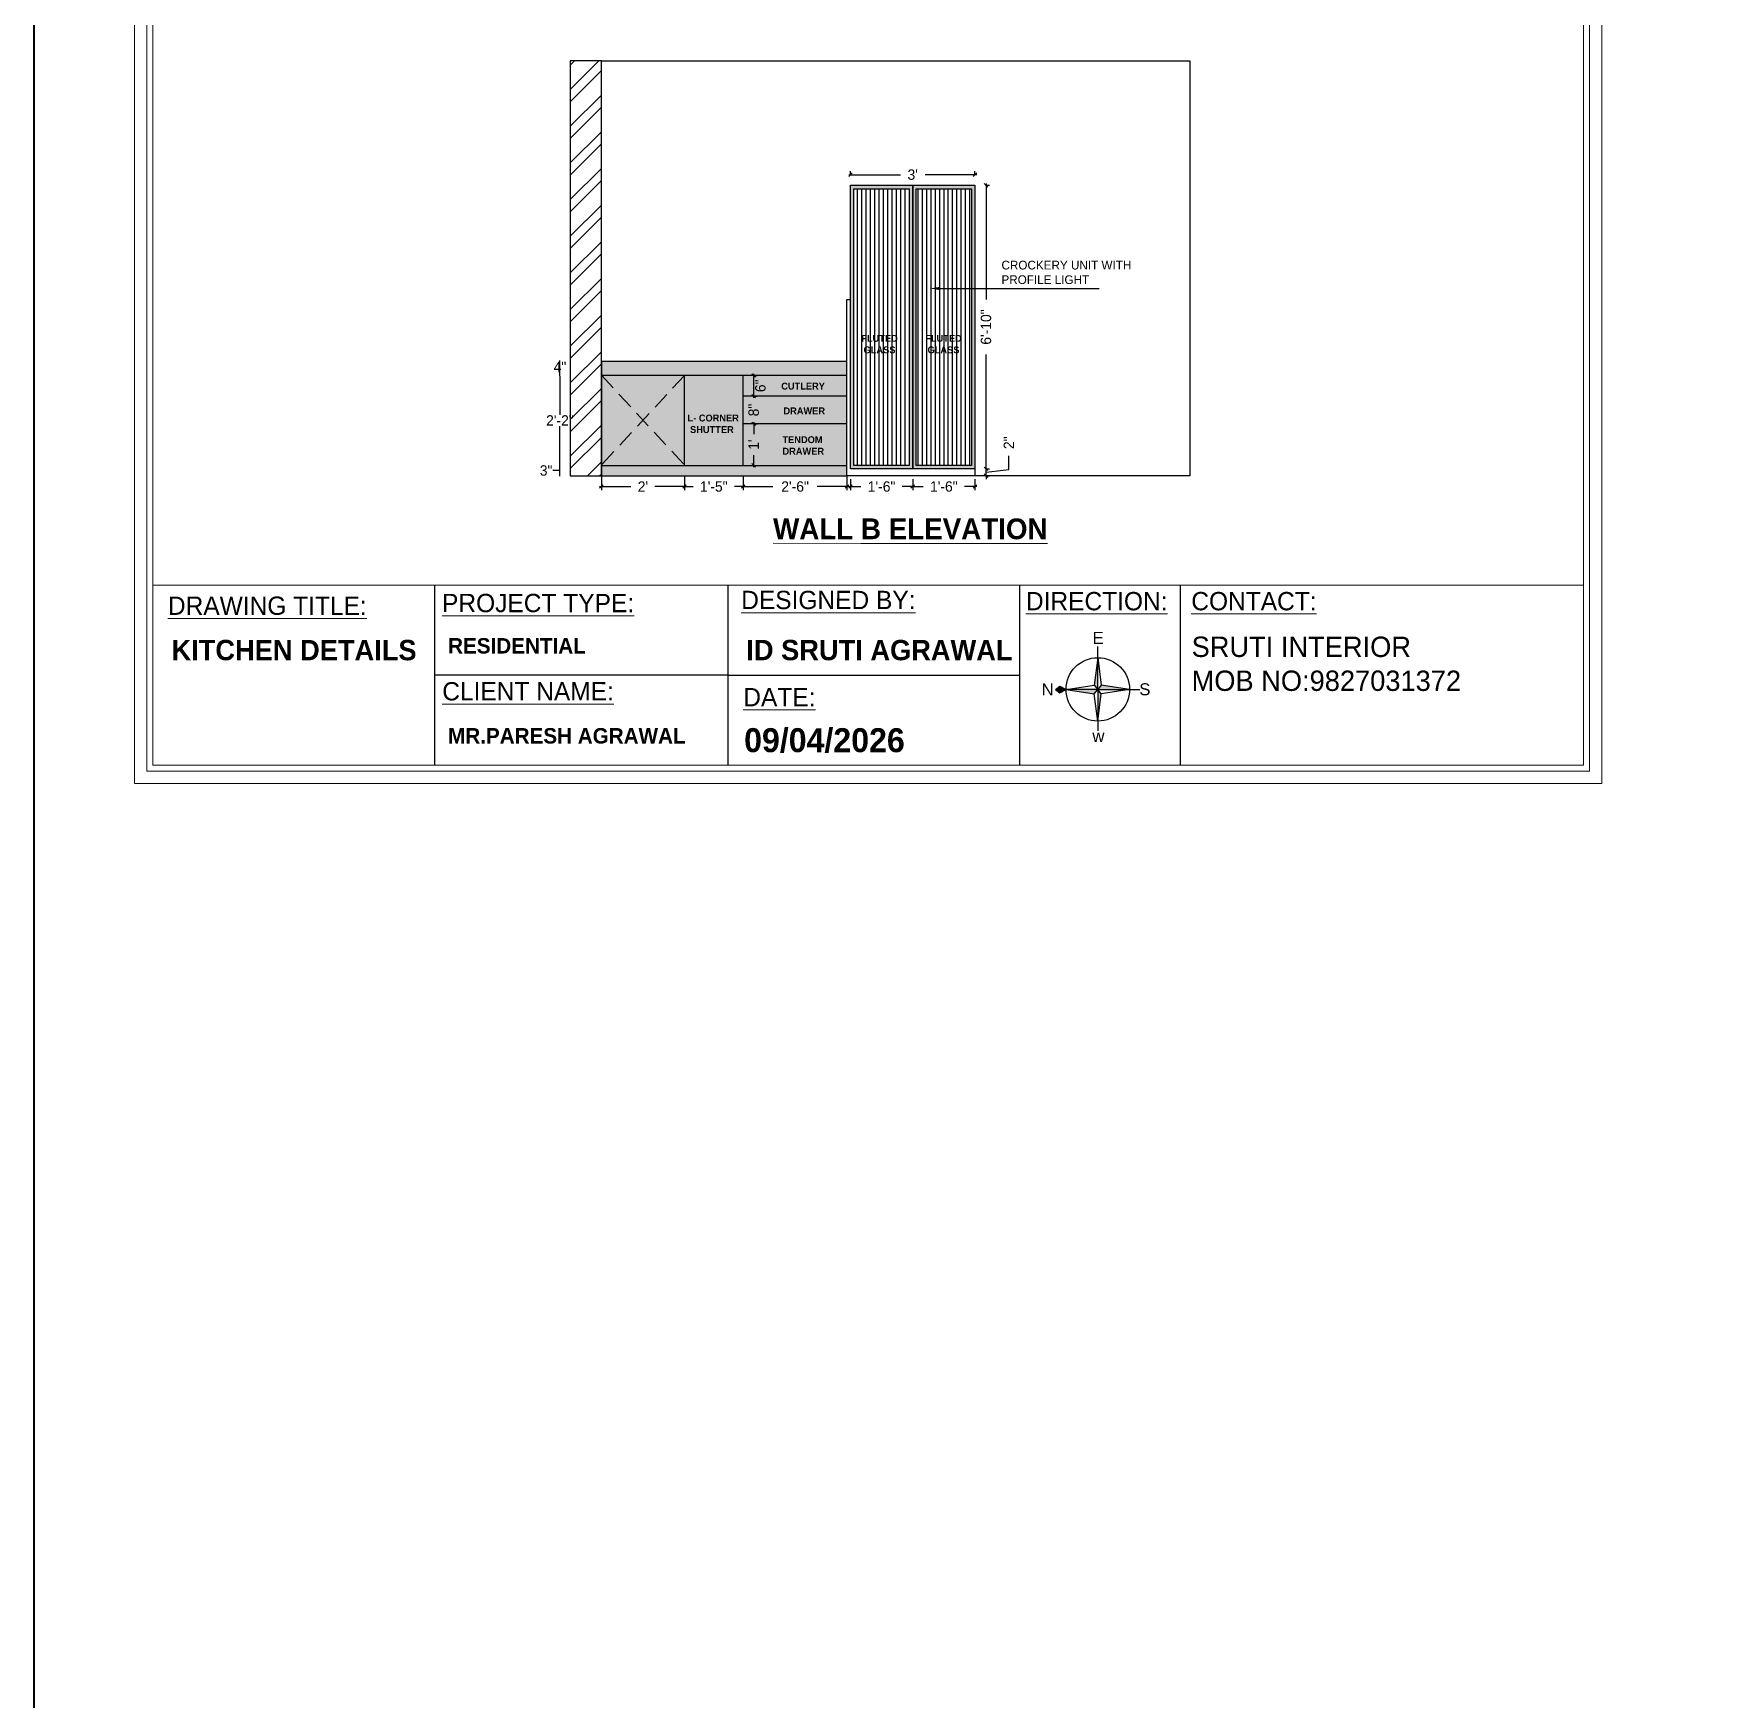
# Model space of a CAD drawing. Header units: inches. Extents: x 12792 to 19925, y -3298 to -817.
# Drawn here: x 12791.7 to 13278.4, y -2414.4 to -1932.6 of the extents above; entities that cross this region are included whole.
import ezdxf
from ezdxf import colors
from ezdxf.entities.mleader import LeaderData, LeaderLine
from ezdxf.math import Vec2, Vec3

# ---------------------------------------------------------------- set-up
doc = ezdxf.new("R2010")
doc.units = ezdxf.units.IN
doc.header["$MEASUREMENT"] = 0
doc.linetypes.add('DASHED', pattern=[0.75, 0.5, -0.25])
doc.layers.add('ELE', color=5, linetype='Continuous')
doc.layers.add('IEL-HATCH-002', color=7, linetype='Continuous')
doc.layers.add('FURNI', color=140, linetype='Continuous', lineweight=18)
doc.styles.add('HEMI', font='stylu.ttf')
doc.styles.get("Standard").update_dxf_attribs({"font": 'arial.ttf'})
doc.dimstyles.new('SMALL', dxfattribs={"dimtxt": 3, "dimasz": 1, "dimexe": 1, "dimexo": 3, "dimgap": 2, "dimtad": 0, "dimdec": 0, "dimzin": 0, "dimdsep": 46, "dimlunit": 4, "dimtxsty": 'HEMI', "dimblk": 'OBLIQUE', "dimcen": 0, "dimdle": 0.5, "dimclrd": 5, "dimclre": 5, "dimclrt": 5, "dimadec": 0, "dimazin": 0, "dimtfac": 1, "dimtdec": 0, "dimtofl": 0, "dimtmove": 0, "dimatfit": 3, "dimfxl": 6, "dimtolj": 1, "dimtzin": 0, "dimlwd": -1, "dimlwe": -1, "dimarcsym": 1})
doc.dimstyles.get("Standard").update_dxf_attribs({"dimtxt": 0.18, "dimasz": 0.18, "dimexe": 0.18, "dimexo": 0.0625, "dimgap": 0.09, "dimtad": 0, "dimtih": 1, "dimtoh": 1, "dimdec": 0, "dimzin": 0, "dimdsep": 46, "dimlunit": 4, "dimtxsty": 'Standard', "dimcen": 0.09, "dimadec": 0, "dimazin": 0, "dimtfac": 1, "dimtdec": 0, "dimtofl": 0, "dimtmove": 0, "dimatfit": 3, "dimfxl": 1, "dimtolj": 1, "dimtzin": 0, "dimarcsym": 0})

# ---------------------------------------------------------------- blocks, each defined once
blk = doc.blocks.new('*D148')
at = {"color": 0, "lineweight": -2, "transparency": 16777216}
for p, q in [((12943.88, -2057.49), (12943.66, -2057.49)), ((12943.88, -2060.49), (12943.66, -2060.49))]:
    blk.add_line(p, q, dxfattribs=at)
at = {"color": 5, "lineweight": -2, "transparency": 16777216}
for p, q in [((12943.84, -2060.31), (12943.84, -2057.67)), ((12941.97, -2058.99), (12941.79, -2058.99)), ((12943.84, -2058.99), (12941.97, -2058.99))]:
    blk.add_line(p, q, dxfattribs=at)
at = {"color": 5, "transparency": 16777216}
for points in [[(12943.81, -2057.67), (12943.87, -2057.67), (12943.84, -2057.49)], [(12943.81, -2060.31), (12943.87, -2060.31), (12943.84, -2060.49)]]:
    blk.add_solid(points, dxfattribs=at)
at = {"layer": 'Defpoints', "color": 0, "transparency": 16777216}
for p in [(12943.84, -2057.49), (12945.65, -2057.49), (12945.65, -2060.49)]:
    blk.add_point(p, dxfattribs=at)
at = {"color": 5, "transparency": 16777216, "insert": (12939.84, -2058.99), "char_height": 3, "attachment_point": 5, "style": 'HEMI'}
blk.add_mtext('\\A1;3"', dxfattribs=at)
blk = doc.blocks.new('*D149')
at = {"color": 0, "lineweight": -2, "transparency": 16777216}
for p, q in [((12943.88, -2031.49), (12943.66, -2031.49)), ((12943.88, -2057.49), (12943.66, -2057.49))]:
    blk.add_line(p, q, dxfattribs=at)
at = {"color": 5, "lineweight": -2, "transparency": 16777216}
for p, q in [((12943.84, -2031.67), (12943.84, -2042.87)), ((12943.84, -2057.31), (12943.84, -2046.11))]:
    blk.add_line(p, q, dxfattribs=at)
at = {"color": 5, "transparency": 16777216}
for points in [[(12943.81, -2031.67), (12943.87, -2031.67), (12943.84, -2031.49)], [(12943.81, -2057.31), (12943.87, -2057.31), (12943.84, -2057.49)]]:
    blk.add_solid(points, dxfattribs=at)
at = {"layer": 'Defpoints', "color": 0, "transparency": 16777216}
for p in [(12943.84, -2031.49), (12945.65, -2031.49), (12945.65, -2057.49)]:
    blk.add_point(p, dxfattribs=at)
at = {"color": 5, "transparency": 16777216, "insert": (12943.84, -2044.49), "char_height": 3, "attachment_point": 5, "style": 'HEMI'}
blk.add_mtext('\\A1;2\'-2"', dxfattribs=at)
blk = doc.blocks.new('*D150')
at = {"color": 0, "lineweight": -2, "transparency": 16777216}
for p, q in [((12943.88, -2027.49), (12943.66, -2027.49)), ((12943.88, -2031.49), (12943.66, -2031.49))]:
    blk.add_line(p, q, dxfattribs=at)
at = {"color": 5, "lineweight": -2, "transparency": 16777216}
for p, q in [((12943.84, -2027.31), (12943.84, -2027.13)), ((12943.84, -2031.49), (12943.84, -2027.49)), ((12943.84, -2031.67), (12943.84, -2031.85))]:
    blk.add_line(p, q, dxfattribs=at)
at = {"color": 5, "transparency": 16777216}
for points in [[(12943.81, -2027.31), (12943.87, -2027.31), (12943.84, -2027.49)], [(12943.81, -2031.67), (12943.87, -2031.67), (12943.84, -2031.49)]]:
    blk.add_solid(points, dxfattribs=at)
at = {"layer": 'Defpoints', "color": 0, "transparency": 16777216}
for p in [(12943.84, -2027.49), (12945.65, -2027.49), (12945.65, -2031.49)]:
    blk.add_point(p, dxfattribs=at)
at = {"color": 5, "transparency": 16777216, "insert": (12943.84, -2029.05), "char_height": 3, "attachment_point": 5, "style": 'HEMI'}
blk.add_mtext('\\A1;4"', dxfattribs=at)
blk = doc.blocks.new('_Oblique')
at = {"color": 0, "linetype": 'ByBlock', "lineweight": -2}
blk.add_line((-0.5, -0.5), (0.5, 0.5), dxfattribs=at)
blk = doc.blocks.new('*D151')
at = {"color": 5, "transparency": 16777216}
for p, q in [((12955.32, -2063.63), (12964.34, -2063.63)), ((12955.82, -2060.49), (12955.82, -2064.63)), ((12980.32, -2063.63), (12971.3, -2063.63)), ((12979.82, -2060.38), (12979.82, -2064.63))]:
    blk.add_line(p, q, dxfattribs=at)
at = {"layer": 'Defpoints', "color": 0, "transparency": 16777216}
for p in [(12955.82, -2057.49), (12979.82, -2057.38), (12979.82, -2063.63)]:
    blk.add_point(p, dxfattribs=at)
at = {"color": 5, "transparency": 16777216, "rotation": 180}
blk.add_blockref('_Oblique', (12955.82, -2063.63), dxfattribs=at)
at = {"color": 5, "transparency": 16777216}
blk.add_blockref('_Oblique', (12979.82, -2063.63), dxfattribs=at)
at = {"color": 5, "transparency": 16777216, "insert": (12967.82, -2063.63), "char_height": 3, "attachment_point": 5, "style": 'HEMI'}
blk.add_mtext("\\A1;2'", dxfattribs=at)
blk = doc.blocks.new('*D152')
at = {"color": 5, "transparency": 16777216}
for p, q in [((12979.32, -2063.63), (12982.36, -2063.63)), ((12979.82, -2060.38), (12979.82, -2064.63)), ((12997.32, -2063.63), (12994.28, -2063.63)), ((12996.82, -2060.49), (12996.82, -2064.63))]:
    blk.add_line(p, q, dxfattribs=at)
at = {"layer": 'Defpoints', "color": 0, "transparency": 16777216}
for p in [(12979.82, -2057.38), (12996.82, -2057.49), (12996.82, -2063.63)]:
    blk.add_point(p, dxfattribs=at)
at = {"color": 5, "transparency": 16777216, "rotation": 180}
blk.add_blockref('_Oblique', (12979.82, -2063.63), dxfattribs=at)
at = {"color": 5, "transparency": 16777216}
blk.add_blockref('_Oblique', (12996.82, -2063.63), dxfattribs=at)
at = {"color": 5, "transparency": 16777216, "insert": (12988.32, -2063.63), "char_height": 3, "attachment_point": 5, "style": 'HEMI'}
blk.add_mtext('\\A1;1\'-5"', dxfattribs=at)
blk = doc.blocks.new('*D153')
at = {"color": 5, "transparency": 16777216}
for p, q in [((12996.32, -2063.63), (13005.42, -2063.63)), ((12996.82, -2060.49), (12996.82, -2064.63)), ((13027.32, -2063.63), (13018.22, -2063.63)), ((13026.82, -2060.49), (13026.82, -2064.63))]:
    blk.add_line(p, q, dxfattribs=at)
at = {"layer": 'Defpoints', "color": 0, "transparency": 16777216}
for p in [(12996.82, -2057.49), (13026.82, -2057.49), (13026.82, -2063.63)]:
    blk.add_point(p, dxfattribs=at)
at = {"color": 5, "transparency": 16777216, "rotation": 180}
blk.add_blockref('_Oblique', (12996.82, -2063.63), dxfattribs=at)
at = {"color": 5, "transparency": 16777216}
blk.add_blockref('_Oblique', (13026.82, -2063.63), dxfattribs=at)
at = {"color": 5, "transparency": 16777216, "insert": (13011.82, -2063.63), "char_height": 3, "attachment_point": 5, "style": 'HEMI'}
blk.add_mtext('\\A1;2\'-6"', dxfattribs=at)
blk = doc.blocks.new('*D157')
at = {"color": 5, "transparency": 16777216}
for p, q in [((12999.82, -2045.49), (13000.85, -2045.49)), ((12999.85, -2044.99), (12999.85, -2048.45)), ((12999.82, -2057.49), (13000.85, -2057.49)), ((12999.85, -2057.99), (12999.85, -2054.53))]:
    blk.add_line(p, q, dxfattribs=at)
at = {"layer": 'Defpoints', "color": 0, "transparency": 16777216}
for p in [(12996.82, -2045.49), (12999.85, -2045.49), (12996.82, -2057.49)]:
    blk.add_point(p, dxfattribs=at)
at = {"color": 5, "transparency": 16777216}
for p, rotation in [((12999.85, -2045.49), 90), ((12999.85, -2057.49), 270)]:
    blk.add_blockref('_Oblique', p, dxfattribs=dict(at, rotation=rotation))
at = {"color": 5, "transparency": 16777216, "insert": (12999.85, -2051.49), "char_height": 3, "attachment_point": 5, "rotation": 90, "style": 'HEMI'}
blk.add_mtext("\\A1;1'", dxfattribs=at)
blk = doc.blocks.new('*D158')
at = {"color": 5, "transparency": 16777216}
for p, q in [((12999.82, -2037.49), (13000.85, -2037.49)), ((12999.85, -2037.49), (12999.85, -2036.49)), ((12999.82, -2045.49), (13000.85, -2045.49)), ((12999.85, -2045.49), (12999.85, -2046.49))]:
    blk.add_line(p, q, dxfattribs=at)
at = {"layer": 'Defpoints', "color": 0, "transparency": 16777216}
for p in [(12996.82, -2037.49), (12999.85, -2037.49), (12996.82, -2045.49)]:
    blk.add_point(p, dxfattribs=at)
at = {"color": 5, "transparency": 16777216}
for p, rotation in [((12999.85, -2037.49), 270), ((12999.85, -2045.49), 90)]:
    blk.add_blockref('_Oblique', p, dxfattribs=dict(at, rotation=rotation))
at = {"color": 5, "transparency": 16777216, "insert": (12999.85, -2041.49), "char_height": 3, "attachment_point": 5, "rotation": 90, "style": 'HEMI'}
blk.add_mtext('\\A1;8"', dxfattribs=at)
blk = doc.blocks.new('*D159')
at = {"color": 5, "transparency": 16777216}
for p, q in [((12999.82, -2031.49), (13000.85, -2031.49)), ((12999.85, -2037.99), (12999.85, -2030.99)), ((12999.82, -2037.49), (13000.85, -2037.49))]:
    blk.add_line(p, q, dxfattribs=at)
at = {"layer": 'Defpoints', "color": 0, "transparency": 16777216}
for p in [(12996.82, -2031.49), (12999.85, -2031.49), (12996.82, -2037.49)]:
    blk.add_point(p, dxfattribs=at)
at = {"color": 5, "transparency": 16777216}
for p, rotation in [((12999.85, -2031.49), 90), ((12999.85, -2037.49), 270)]:
    blk.add_blockref('_Oblique', p, dxfattribs=dict(at, rotation=rotation))
at = {"color": 5, "transparency": 16777216, "insert": (13001.81, -2034.49), "char_height": 3, "attachment_point": 5, "rotation": 90, "style": 'HEMI'}
blk.add_mtext('\\A1;6"', dxfattribs=at)
blk = doc.blocks.new('*D160')
at = {"color": 5, "transparency": 16777216}
for p, q in [((13027.32, -2063.63), (13030.86, -2063.63)), ((13027.82, -2061.49), (13027.82, -2064.63)), ((13046.32, -2063.63), (13042.78, -2063.63)), ((13045.82, -2061.49), (13045.82, -2064.63))]:
    blk.add_line(p, q, dxfattribs=at)
at = {"layer": 'Defpoints', "color": 0, "transparency": 16777216}
for p in [(13027.82, -2058.49), (13045.82, -2058.49), (13045.82, -2063.63)]:
    blk.add_point(p, dxfattribs=at)
at = {"color": 5, "transparency": 16777216, "rotation": 180}
blk.add_blockref('_Oblique', (13027.82, -2063.63), dxfattribs=at)
at = {"color": 5, "transparency": 16777216}
blk.add_blockref('_Oblique', (13045.82, -2063.63), dxfattribs=at)
at = {"color": 5, "transparency": 16777216, "insert": (13036.82, -2063.63), "char_height": 3, "attachment_point": 5, "style": 'HEMI'}
blk.add_mtext('\\A1;1\'-6"', dxfattribs=at)
blk = doc.blocks.new('*D161')
at = {"color": 5, "transparency": 16777216}
for p, q in [((13045.32, -2063.63), (13048.86, -2063.63)), ((13045.82, -2061.49), (13045.82, -2064.63)), ((13064.32, -2063.63), (13060.78, -2063.63)), ((13063.82, -2061.49), (13063.82, -2064.63))]:
    blk.add_line(p, q, dxfattribs=at)
at = {"layer": 'Defpoints', "color": 0, "transparency": 16777216}
for p in [(13045.82, -2058.49), (13063.82, -2058.49), (13063.82, -2063.63)]:
    blk.add_point(p, dxfattribs=at)
at = {"color": 5, "transparency": 16777216, "rotation": 180}
blk.add_blockref('_Oblique', (13045.82, -2063.63), dxfattribs=at)
at = {"color": 5, "transparency": 16777216}
blk.add_blockref('_Oblique', (13063.82, -2063.63), dxfattribs=at)
at = {"color": 5, "transparency": 16777216, "insert": (13054.82, -2063.63), "char_height": 3, "attachment_point": 5, "style": 'HEMI'}
blk.add_mtext('\\A1;1\'-6"', dxfattribs=at)
blk = doc.blocks.new('*D162')
at = {"color": 5, "transparency": 16777216}
for p, q in [((13066.82, -2058.49), (13068.01, -2058.49)), ((13067.01, -2058.49), (13067.01, -2057.49)), ((13067.01, -2060.49), (13067.01, -2058.49)), ((13067.01, -2059.49), (13073.61, -2058.72)), ((13073.61, -2058.72), (13073.61, -2054.72)), ((13066.82, -2060.49), (13068.01, -2060.49)), ((13067.01, -2060.49), (13067.01, -2061.49))]:
    blk.add_line(p, q, dxfattribs=at)
at = {"layer": 'Defpoints', "color": 0, "transparency": 16777216}
for p in [(13063.82, -2058.49), (13067.01, -2058.49), (13063.82, -2060.49)]:
    blk.add_point(p, dxfattribs=at)
at = {"color": 5, "transparency": 16777216}
for p, rotation in [((13067.01, -2058.49), 270), ((13067.01, -2060.49), 90)]:
    blk.add_blockref('_Oblique', p, dxfattribs=dict(at, rotation=rotation))
at = {"color": 5, "transparency": 16777216, "insert": (13073.61, -2050.95), "char_height": 3, "attachment_point": 5, "rotation": 90, "style": 'HEMI'}
blk.add_mtext('\\A1;2"', dxfattribs=at)
blk = doc.blocks.new('*D163')
at = {"color": 5, "transparency": 16777216}
for p, q in [((13067.01, -1975.99), (13067.01, -2009.55)), ((13066.82, -1976.49), (13068.01, -1976.49)), ((13067.01, -2058.99), (13067.01, -2025.43)), ((13066.82, -2058.49), (13068.01, -2058.49))]:
    blk.add_line(p, q, dxfattribs=at)
at = {"layer": 'Defpoints', "color": 0, "transparency": 16777216}
for p in [(13063.82, -1976.49), (13067.01, -1976.49), (13063.82, -2058.49)]:
    blk.add_point(p, dxfattribs=at)
at = {"color": 5, "transparency": 16777216}
for p, rotation in [((13067.01, -1976.49), 90), ((13067.01, -2058.49), 270)]:
    blk.add_blockref('_Oblique', p, dxfattribs=dict(at, rotation=rotation))
at = {"color": 5, "transparency": 16777216, "insert": (13067.01, -2017.49), "char_height": 3, "attachment_point": 5, "rotation": 90, "style": 'HEMI'}
blk.add_mtext('\\A1;6\'-10"', dxfattribs=at)
blk = doc.blocks.new('*D164')
at = {"color": 5, "transparency": 16777216}
for p, q in [((13027.32, -1973.43), (13042.25, -1973.43)), ((13027.82, -1973.49), (13027.82, -1972.43)), ((13064.32, -1973.43), (13049.4, -1973.43)), ((13063.82, -1973.49), (13063.82, -1972.43))]:
    blk.add_line(p, q, dxfattribs=at)
at = {"layer": 'Defpoints', "color": 0, "transparency": 16777216}
for p in [(13063.82, -1973.43), (13027.82, -1976.49), (13063.82, -1976.49)]:
    blk.add_point(p, dxfattribs=at)
at = {"color": 5, "transparency": 16777216, "rotation": 180}
blk.add_blockref('_Oblique', (13027.82, -1973.43), dxfattribs=at)
at = {"color": 5, "transparency": 16777216}
blk.add_blockref('_Oblique', (13063.82, -1973.43), dxfattribs=at)
at = {"color": 5, "transparency": 16777216, "insert": (13045.82, -1973.43), "char_height": 3, "attachment_point": 5, "style": 'HEMI'}
blk.add_mtext("\\A1;3'", dxfattribs=at)
blk = doc.blocks.new('E4TET')
at = {"layer": 'ELE', "true_color": 0xed1f24}
h = blk.add_hatch(color=240, dxfattribs=at)
h.paths.add_polyline_path([(18093.61, -2280.82), (18092.5, -2282.19), (18093.61, -2284.33)])
h.paths.add_polyline_path([(18093.61, -2284.33), (18094.71, -2282.19), (18093.61, -2280.82)])
at = {"layer": 'ELE', "true_color": 0x000000}
h = blk.add_hatch(color=18, dxfattribs=at)
h.paths.add_polyline_path([(18095.05, -2296.16), (18093.61, -2295), (18093.61, -2305.67)])
h.paths.add_polyline_path([(18104.28, -2295), (18095.05, -2293.83), (18093.61, -2295)])
h.paths.add_polyline_path([(18093.61, -2284.33), (18092.16, -2293.83), (18093.61, -2295)])
h.paths.add_polyline_path([(18092.16, -2296.16), (18093.61, -2295), (18082.94, -2295)])
at = {"layer": 'ELE', "color": 240, "true_color": 0xed1f24}
for p, q in [((18093.61, -2280.82), (18092.5, -2282.19)), ((18093.61, -2280.82), (18094.71, -2282.19)), ((18093.61, -2284.33), (18093.61, -2280.82)), ((18092.5, -2282.19), (18093.61, -2284.33)), ((18094.71, -2282.19), (18093.61, -2284.33))]:
    blk.add_line(p, q, dxfattribs=at)
at = {"layer": 'ELE', "color": 18, "true_color": 0x000000}
for p, q in [((18093.61, -2284.33), (18092.16, -2293.83)), ((18093.61, -2295), (18093.61, -2284.33)), ((18093.61, -2284.33), (18095.05, -2293.83)), ((18082.94, -2295), (18079.71, -2295)), ((18082.94, -2295), (18079.71, -2295)), ((18082.94, -2295), (18092.16, -2293.83)), ((18093.61, -2295), (18082.94, -2295)), ((18082.94, -2295), (18092.16, -2296.16)), ((18092.16, -2293.83), (18093.61, -2295)), ((18092.16, -2296.16), (18093.61, -2295)), ((18093.61, -2305.67), (18092.16, -2296.16)), ((18095.05, -2293.83), (18093.61, -2295)), ((18093.61, -2295), (18093.61, -2305.67)), ((18095.05, -2296.16), (18093.61, -2295)), ((18093.61, -2295), (18104.28, -2295)), ((18093.61, -2305.67), (18095.05, -2296.16)), ((18104.28, -2295), (18095.05, -2293.83)), ((18104.28, -2295), (18095.05, -2296.16)), ((18104.28, -2295), (18108.01, -2295)), ((18104.28, -2295), (18108.01, -2295)), ((18093.61, -2305.67), (18093.61, -2309.08))]:
    blk.add_line(p, q, dxfattribs=at)
blk.add_circle((18093.61, -2295), 10.67, dxfattribs=at)

msp = doc.modelspace()

# ---------------------------------------------------------------- hatches: boundary and pattern name
at = {"layer": 'IEL-HATCH-002', "true_color": 0xf27172, "transparency": 33554687}
h = msp.add_hatch(dxfattribs=at)
h.set_pattern_fill('ANSI32', color=11, scale=20)
h.set_pattern_definition([(45, (-2998.333, -796.097), (-5.303301, 5.303301), []), (45, (-2994.797, -796.097), (-5.303301, 5.303301), [])])
h.paths.add_polyline_path([(12946.82, -2027.49), (12946.82, -2060.49), (12955.82, -2060.49), (12955.82, -1940.49), (12946.82, -1940.49)])
at = {"layer": 'IEL-HATCH-002', "true_color": 0x939598, "transparency": 33554687}
h = msp.add_hatch(color=252, dxfattribs=at)
h.dxf.hatch_style = 1
h.paths.add_polyline_path([(13063.82, -1976.49), (13045.82, -1976.49), (13045.82, -2058.49), (13063.82, -2058.49)])
h.paths.add_polyline_path([(13046.82, -2057.49), (13046.82, -1977.49), (13062.82, -1977.49), (13062.82, -2057.49)], flags=16)
h.paths.add_polyline_path([(13045.82, -1976.49), (13027.82, -1976.49), (13027.82, -2058.49), (13045.82, -2058.49)])
h.paths.add_polyline_path([(13028.82, -2057.49), (13028.82, -1977.49), (13044.82, -1977.49), (13044.82, -2057.49)], flags=16)
at = {"layer": 'IEL-HATCH-002', "true_color": 0x7aafdf, "transparency": 33554687}
h = msp.add_hatch(dxfattribs=at)
h.set_pattern_fill('ANSI31', color=143, scale=10, angle=45)
h.set_pattern_definition([(90, (-3001.3816, -796.0967), (-1.25, 0), [])])
h.paths.add_polyline_path([(13062.82, -1977.49), (13046.82, -1977.49), (13046.82, -2057.49), (13062.82, -2057.49)])
h.paths.add_polyline_path([(13044.82, -1977.49), (13028.82, -1977.49), (13028.82, -2057.49), (13044.82, -2057.49)])
at = {"layer": 'IEL-HATCH-002', "true_color": 0x636466, "transparency": 33554687}
h = msp.add_hatch(color=251, dxfattribs=at)
h.dxf.hatch_style = 1
h.paths.add_polyline_path([(13026.82, -2027.49), (12955.82, -2027.49), (12955.82, -2031.38), (12955.92, -2031.49), (13026.82, -2031.49)])
h.paths.add_polyline_path([(13026.82, -2057.49), (12955.82, -2057.49), (12955.82, -2060.49), (13026.82, -2060.49)])
at = {"layer": 'IEL-HATCH-002', "true_color": 0xbd9c84, "transparency": 33554687}
h = msp.add_hatch(color=33, dxfattribs=at)
h.dxf.hatch_style = 1
h.paths.add_polyline_path([(12979.82, -2031.49), (12967.85, -2044.41), (12979.82, -2057.38)])
h.paths.add_polyline_path([(12967.85, -2044.41), (12955.82, -2057.38), (12955.82, -2057.49), (12979.82, -2057.49), (12979.82, -2057.38)])
h.paths.add_polyline_path([(12979.82, -2031.49), (12955.92, -2031.49), (12967.85, -2044.41)])
h.paths.add_polyline_path([(12967.85, -2044.41), (12955.92, -2031.49), (12955.82, -2031.49), (12955.82, -2057.38)])
h.paths.add_polyline_path([(12996.82, -2031.49), (12979.82, -2031.49), (12979.82, -2057.49), (12996.82, -2057.49)])
h.paths.add_polyline_path([(13026.82, -2037.49), (12996.82, -2037.49), (12996.82, -2045.49), (13026.82, -2045.49)])
h.paths.add_polyline_path([(13026.82, -2031.49), (12996.82, -2031.49), (12996.82, -2037.49), (13026.82, -2037.49)])
h.paths.add_polyline_path([(13026.82, -2045.49), (12996.82, -2045.49), (12996.82, -2057.49), (13026.82, -2057.49)])
h.paths.add_polyline_path([(13003.27, -2044.31), (13003.27, -2038.62), (12996.32, -2038.62), (12996.32, -2044.31)], flags=9)
h.paths.add_polyline_path([(13005.23, -2037.38), (13005.23, -2031.69), (12998.28, -2031.69), (12998.28, -2037.38)], flags=24)
h.paths.add_polyline_path([(13003.31, -2054.59), (13003.31, -2049.48), (12996.36, -2049.48), (12996.36, -2054.59)], flags=9)

# ---------------------------------------------------------------- linework, layer by layer
for p, q in [((12946.82, -1940.49), (12946.82, -2027.49)), ((12955.82, -1940.49), (12946.82, -1940.49)), ((12955.82, -2060.49), (12955.82, -1940.49)), ((12955.82, -1940.49), (13125.98, -1940.49)), ((13125.98, -1940.49), (13125.98, -2060.49)), ((13026.82, -2057.49), (13026.82, -2009.49)), ((13026.82, -2009.49), (13027.82, -2009.49)), ((12946.82, -2027.49), (12946.82, -2060.49)), ((12955.82, -2027.49), (12955.82, -2060.49)), ((13026.82, -2027.49), (12955.82, -2027.49)), ((13026.82, -2060.49), (13026.82, -2027.49)), ((13026.82, -2031.49), (12955.82, -2031.49)), ((12979.82, -2057.49), (12979.82, -2031.49)), ((12996.82, -2057.49), (12996.82, -2031.49)), ((13026.82, -2037.49), (12996.82, -2037.49)), ((13026.82, -2045.49), (12996.82, -2045.49)), ((12955.82, -2057.49), (13026.82, -2057.49)), ((13063.82, -2058.49), (13027.82, -2058.49)), ((12946.82, -2060.49), (12955.82, -2060.49)), ((12955.82, -2060.49), (13026.82, -2060.49)), ((13125.98, -2060.49), (13026.82, -2060.49))]:
    msp.add_line(p, q)
at = {"linetype": 'DASHED', "ltscale": 10}
for p, q in [((12955.82, -2031.38), (12979.82, -2057.38)), ((12979.82, -2031.49), (12955.82, -2057.38))]:
    msp.add_line(p, q, dxfattribs=at)
at = {"color": 18, "true_color": 0x000000}
for p, q in [((12907.56, -2092.14), (12907.56, -2144.2)), ((12992.33, -2092.14), (12992.33, -2144.2)), ((13076.66, -2092.14), (13076.66, -2144.2)), ((13123.1, -2092.14), (13123.1, -2144.2)), ((12992.33, -2118.17), (12907.56, -2118.17)), ((12992.33, -2118.17), (13076.66, -2118.17))]:
    msp.add_line(p, q, dxfattribs=at)
at = {"color": 3, "lineweight": 40}
msp.add_lwpolyline([(15829.24, -1530.39), (12791.71, -1530.39), (12791.71, -3298.37), (15829.24, -3298.37)], close=True, dxfattribs=at)
for points in [[(13027.82, -1976.49), (13045.82, -1976.49), (13045.82, -2058.49), (13027.82, -2058.49)], [(13028.82, -1977.49), (13044.82, -1977.49), (13044.82, -2057.49), (13028.82, -2057.49)], [(13045.82, -1976.49), (13063.82, -1976.49), (13063.82, -2058.49), (13045.82, -2058.49)], [(13046.82, -1977.49), (13062.82, -1977.49), (13062.82, -2057.49), (13046.82, -2057.49)]]:
    msp.add_lwpolyline(points, close=True)
msp.add_lwpolyline([(13063.82, -2058.49), (13063.82, -2060.49)])
at = {"layer": 'FURNI', "color": 18, "true_color": 0x000000}
msp.add_line((13239.7, -2092.14), (12826.15, -2092.14), dxfattribs=at)
for points in [[(12820.86, -2149.5), (12820.86, -1555.95), (13245, -1555.95), (13245, -2149.5)], [(12824.39, -2145.96), (12824.39, -1559.48), (13241.47, -1559.48), (13241.47, -2145.96)], [(12826.15, -2144.2), (12826.15, -1561.24), (13239.7, -1561.24), (13239.7, -2144.2)]]:
    msp.add_lwpolyline(points, close=True, dxfattribs=at)

# ---------------------------------------------------------------- block references
at = {"lineweight": 5, "xscale": 0.8598385839168268, "yscale": 0.8598385839168268, "zscale": 0.8598385839168268, "rotation": 89.99999999999999}
msp.add_blockref('E4TET', (11126, -17679.87), dxfattribs=at)

# ---------------------------------------------------------------- texts
at = {"color": 5, "lineweight": 15, "insert": (13071.48, -1998.31), "char_height": 2.5271, "width": 39.5456, "attachment_point": 1, "rotation": 359.9906, "style": 'HEMI'}
msp.add_mtext('CROCKERY UNIT WITH PROFILE LIGHT', dxfattribs=at)
at = {"color": 1, "lineweight": 5, "char_height": 2, "width": 19.1877, "attachment_point": 1, "rotation": 359.9906, "style": 'HEMI'}
for s, insert in [('\\pxqc;{\\fStylus BT|b1|i0|c0|p34;FLUTED GLASS}', (13026.63, -2019.76)), ('\\pxqc;{\\fStylus BT|b1|i0|c0|p34;FLUTED GLASS}', (13045.13, -2019.76)), ('\\pxqc;{\\fStylus BT|b1|i0|c0|p34;CUTLERY}', (13004.53, -2033.58)), ('\\pxqc;{\\fStylus BT|b1|i0|c0|p34; L- CORNER\\PSHUTTER}', (12978.18, -2042.8)), ('{\\fStylus BT|b1|i0|c0|p34;DRAWER}', (13008.45, -2040.73)), ('{\\fStylus BT|b1|i0|c0|p34;TENDOM\\PDRAWER}', (13008.17, -2049.06))]:
    msp.add_mtext(s, dxfattribs=dict(at, insert=insert))
at = {"color": 240, "lineweight": 5, "true_color": 0xe90039, "insert": (12991.68, -2072.84), "char_height": 6, "width": 106.8964, "attachment_point": 1, "rotation": 359.9906, "style": 'HEMI'}
msp.add_mtext('\\pxqc;{\\fStylus BT|b1|i0|c0|p34;\\LWALL B ELEVATION}', dxfattribs=at)
at = {"lineweight": 15, "attachment_point": 1, "rotation": 359.9906, "style": 'HEMI'}
for s, insert, char_height, width in [('{\\LDRAWING TITLE:}', (12830.52, -2095.43), 5.298, 58.99), ('{\\LPROJECT TYPE:}', (12909.77, -2094.65), 5.298, 55.6509), ('{\\LDESIGNED BY:}', (12996.24, -2093.77), 5.298, 55.9669), ('{\\LDIRECTION:}', (13078.55, -2094.11), 5.298, 40.9797), ('{\\LCONTACT:}', (13126.36, -2094.11), 5.298, 40.9797), ('{\\fStylus BT|b1|i0|c0|p34;RESIDENTIAL}', (12911.51, -2107.44), 4.4646, 97.5236), ('\\pxql;SRUTI INTERIOR\\PMOB NO:9827031372', (13126.45, -2107.02), 5.8866, 99.2332), ('{\\fStylus BT|b1|i0|c0|p34;KITCHEN DETAILS}', (12831.55, -2107.96), 5.8866, 78.0769), ('{\\fStylus BT|b1|i0|c0|p34;ID SRUTI AGRAWAL}', (12997.72, -2107.96), 5.8866, 78.0769), ('{\\LCLIENT NAME:}', (12909.82, -2120.18), 5.298, 54.7403), ('{\\LDATE:}', (12996.85, -2121.88), 5.298, 40.9797), ('{\\fStylus BT|b1|i0|c0|p34;MR.PARESH AGRAWAL}', (12911.51, -2133.47), 4.4646, 97.5236), ('{\\fStylus BT|b1|i0|c0|p34;09/04/2026}', (12997.09, -2133.5), 6.9382, 53.6669)]:
    msp.add_mtext(s, dxfattribs=dict(at, insert=insert, char_height=char_height, width=width))
at = {"layer": 'ELE', "color": 18, "lineweight": 5, "true_color": 0x000000}
for s, p in [('E', (13097.81, -2109.11)), ('w', (13097.76, -2137.47))]:
    msp.add_text(s, height=3.47, dxfattribs=at).set_placement(p)
at = {"layer": 'ELE', "color": 240, "lineweight": 5, "true_color": 0xed1f24}
msp.add_text('N', height=3.47, rotation=180, dxfattribs=at).set_placement((13086.57, -2120.58))
at = {"layer": 'ELE', "color": 18, "lineweight": 5, "true_color": 0x000000}
msp.add_text('S', height=3.47, rotation=0.4287, dxfattribs=at).set_placement((13111.33, -2124))

# ---------------------------------------------------------------- dimensions: what is measured, and where the dimension line sits
for base, p1, p2, picture, middle in [((13063.82, -1973.43), (13027.82, -1976.49), (13063.82, -1976.49), '*D164', (13045.82, -1973.43)), ((12979.82, -2063.63), (12955.82, -2057.49), (12979.82, -2057.38), '*D151', (12967.82, -2063.63)), ((13045.82, -2063.63), (13027.82, -2058.49), (13045.82, -2058.49), '*D160', (13036.82, -2063.63))]:
    dim = msp.add_linear_dim(base=base, p1=p1, p2=p2, dimstyle='SMALL')
    dim.commit()
    dim.dimension.update_dxf_attribs({"geometry": picture, "text_midpoint": middle})
for base, p1, p2, dimstyle, override, picture, middle in [((13067.01, -1976.49), (13063.82, -2058.49), (13063.82, -1976.49), 'SMALL', {"dimtmove": 1}, '*D163', (13067.01, -2017.49)), ((12943.84, -2031.49), (12945.65, -2057.49), (12945.65, -2031.49), 'Standard', {"dimtxt": 3, "dimtxsty": 'HEMI', "dimclrd": 5, "dimclrt": 5, "dimtmove": 1, "dimfxl": 0.03937, "dimfxlon": 1, "dimarcsym": 1}, '*D149', (12943.84, -2044.49)), ((12999.85, -2037.49), (12996.82, -2045.49), (12996.82, -2037.49), 'SMALL', {"dimtmove": 1}, '*D158', (12999.85, -2041.49))]:
    dim = msp.add_linear_dim(base=base, p1=p1, p2=p2, angle=90, dimstyle=dimstyle, override=override)
    dim.commit()
    dim.dimension.update_dxf_attribs({"geometry": picture, "text_midpoint": middle})
for base, p1, p2, dimstyle, override, picture, middle in [((12943.84, -2027.49), (12945.65, -2031.49), (12945.65, -2027.49), 'Standard', {"dimtxt": 3, "dimtxsty": 'HEMI', "dimclrd": 5, "dimclrt": 5, "dimtmove": 1, "dimfxl": 0.03937, "dimfxlon": 1, "dimarcsym": 1}, '*D150', (12943.84, -2029.05)), ((12999.85, -2031.49), (12996.82, -2037.49), (12996.82, -2031.49), 'SMALL', {"dimtmove": 1}, '*D159', (13001.81, -2034.49)), ((13067.01, -2058.49), (13063.82, -2060.49), (13063.82, -2058.49), 'SMALL', {"dimtmove": 1}, '*D162', (13073.61, -2052.72)), ((12943.84, -2057.49), (12945.65, -2060.49), (12945.65, -2057.49), 'Standard', {"dimtxt": 3, "dimtxsty": 'HEMI', "dimclrd": 5, "dimclrt": 5, "dimtmove": 1, "dimfxl": 0.03937, "dimfxlon": 1, "dimarcsym": 1}, '*D148', (12941.7, -2058.99))]:
    dim = msp.add_linear_dim(base=base, p1=p1, p2=p2, angle=90, dimstyle=dimstyle, override=override)
    dim.commit()
    dim.dimension.update_dxf_attribs({"geometry": picture, "text_midpoint": middle, "dimtype": 160})
dim = msp.add_linear_dim(base=(12999.85, -2045.49), p1=(12996.82, -2057.49), p2=(12996.82, -2045.49), angle=90, dimstyle='SMALL')
dim.commit()
dim.dimension.update_dxf_attribs({"geometry": '*D157', "text_midpoint": (12999.85, -2051.49)})
for base, p1, p2, picture, middle in [((12996.82, -2063.63), (12979.82, -2057.38), (12996.82, -2057.49), '*D152', (12988.32, -2063.63)), ((13026.82, -2063.63), (12996.82, -2057.49), (13026.82, -2057.49), '*D153', (13011.82, -2063.63)), ((13063.82, -2063.63), (13045.82, -2058.49), (13063.82, -2058.49), '*D161', (13054.82, -2063.63))]:
    dim = msp.add_linear_dim(base=base, p1=p1, p2=p2, dimstyle='SMALL', override={"dimtmove": 1})
    dim.commit()
    dim.dimension.update_dxf_attribs({"geometry": picture, "text_midpoint": middle})

# ---------------------------------------------------------------- leaders
at = {"color": 5}
ml = msp.add_multileader_mtext('Standard', dxfattribs=at)
ml.set_content(' ', color=5)
ml.set_leader_properties()
ml.build(insert=Vec2(0, 0))
ml.multileader.update_dxf_attribs({"text_right_attachment_type": 6, "dogleg_length": 0.36, "arrow_head_size": 3})
ctx = ml.context
ctx.base_point, ctx.char_height, ctx.arrow_head_size, ctx.landing_gap_size, ctx.plane_origin, ctx.plane_x_axis, ctx.plane_y_axis = Vec3(13099.87, -2006.42), 0.18, 3, 0.09, Vec3(13058.42, -2006.34), Vec3(-1, 0), Vec3(0, -1)
ctx.right_attachment, ctx.text_align_type = 6, 2
notes = []
notes.append((ctx, [(0, (1, 1, 0), (13099.26, -2006.33), (1, 0), 0.36, [(0, [(13050.84, -2006.34)], 0, [])])]))
ctx.mtext.insert, ctx.mtext.text_direction, ctx.mtext.rotation, ctx.mtext.alignment, ctx.mtext.flow_direction = Vec3(13099.71, -2006.51), Vec3(-1, 0), 3.141593, 3, 5
for ctx, leaders in notes:
    for number, flags, end, landing, length, lines in leaders:
        leader = LeaderData()
        leader.index, (leader.has_last_leader_line, leader.has_dogleg_vector, leader.attachment_direction) = number, flags
        leader.last_leader_point, leader.dogleg_vector, leader.dogleg_length = Vec3(end), Vec3(landing), length
        for number, points, colour, breaks in lines:
            line = LeaderLine()
            line.index, line.vertices, line.color, line.breaks = number, Vec3.list(points), colors.encode_raw_color(colour), breaks
            leader.lines.append(line)
        ctx.leaders.append(leader)

doc.saveas('drawing.dxf')
